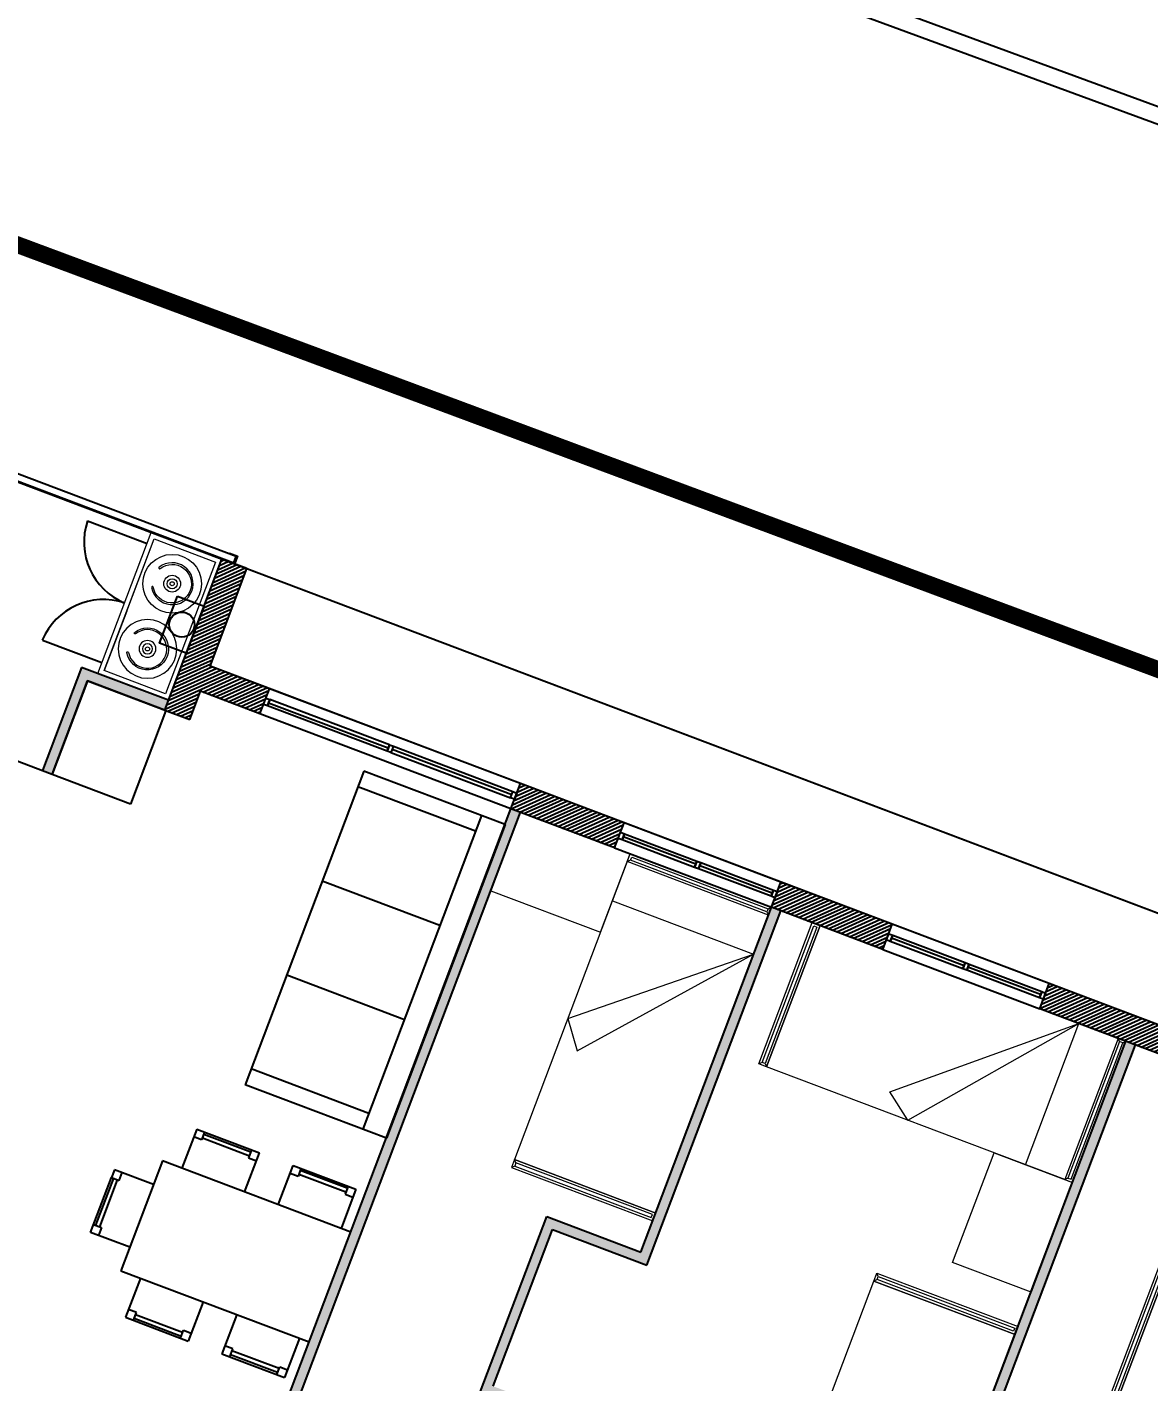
# Model space of a CAD drawing. Extents: x 0 to 346944, y 0 to 6285838.
# Drawn here: x 344167.82 to 344174.51, y 6284454 to 6284462.08 of the extents above; entities that cross this region are included whole.
import ezdxf

# ---------------------------------------------------------------- set-up
doc = ezdxf.new("R2010")
doc.units = 0
doc.header["$LTSCALE"] = 5
doc.linetypes.add('DASHDOT', pattern=[1, 0.5, -0.25, 0, -0.25])
doc.linetypes.add('DASHDOTX2', pattern=[2, 1, -0.5, 0, -0.5])
for name, color, linetype in [('CALLES-URBANAS', 6, 'Continuous'), ('GRILLA', 254, 'Continuous'), ('PLANTA', 6, 'Continuous'), ('Prosan General Linea Oficial', 6, 'DASHDOTX2'), ('PUNTO-DE-INTERES', 254, 'Continuous')]:
    doc.layers.add(name, color=color, linetype=linetype)
doc.layers.add('Muebles', color=8, linetype='Continuous', lineweight=15)
doc.styles.add('ROMANS', font='romans.shx', dxfattribs={"height": 1})
doc.dimstyles.new('GRILLA X 500', dxfattribs={"dimtxt": 0.5, "dimasz": 1.8, "dimexe": 1.25, "dimexo": 0.625, "dimtad": 0, "dimdec": 0, "dimtxsty": 'ROMANS', "dimblk": 'NONE', "dimcen": 2.5, "dimse1": 1, "dimse2": 1, "dimsd1": 1, "dimsd2": 1, "dimclrd": 256, "dimclrt": 256, "dimadec": 0, "dimazin": 0, "dimtfac": 1, "dimtdec": 0, "dimtmove": 0, "dimatfit": 3, "dimldrblk": 'NONE', "dimfxlon": 1, "dimtfill": 1, "dimlwd": -1, "dimarcsym": 2})

# ---------------------------------------------------------------- blocks, each defined once
blk = doc.blocks.new('cama')
at = {"layer": 'Muebles'}
for p, q in [((43.6696, 33.3867), (43.6846, 33.4017)), ((42.7996, 33.3667), (42.7846, 33.3517)), ((43.6696, 33.3667), (43.6846, 33.3517)), ((42.7846, 32.3517), (43.6846, 33.1017)), ((42.7846, 33.1017), (43.6846, 33.1017)), ((42.9046, 32.1917), (43.6846, 33.1017)), ((42.7846, 32.3517), (42.9046, 32.1917)), ((42.7996, 31.4367), (42.7846, 31.4517)), ((42.7996, 31.4167), (42.7846, 31.4017))]:
    blk.add_line(p, q, dxfattribs=at)
for points in [[(42.7846, 33.4017), (42.0846, 33.4017), (42.0846, 32.9017), (42.7846, 32.9017)], [(42.7846, 33.4017), (43.6846, 33.4017), (43.6846, 33.3517), (42.7846, 33.3517)], [(42.7996, 33.3867), (43.6696, 33.3867), (43.6696, 33.3667), (42.7996, 33.3667)], [(42.7846, 31.4517), (43.6846, 31.4517), (43.6846, 33.3517), (42.7846, 33.3517)], [(42.7846, 31.4017), (43.6846, 31.4017), (43.6846, 31.4517), (42.7846, 31.4517)], [(42.7996, 31.4167), (43.6696, 31.4167), (43.6696, 31.4367), (42.7996, 31.4367)]]:
    blk.add_lwpolyline(points, close=True, dxfattribs=at)
blk = doc.blocks.new('Cama 2 Plaza')
at = {"layer": 'Muebles'}
for p, q in [((171.3602, 136.6092, -1294.261), (171.3452, 136.6242, -1294.261)), ((171.3802, 136.6092, -1294.261), (171.3952, 136.6242, -1294.261)), ((172.5252, 136.6242, -1294.261), (172.3652, 136.5042, -1294.261)), ((173.0452, 135.8742, -1294.261), (172.5252, 136.6242, -1294.261)), ((173.0452, 135.1242, -1294.261), (173.0452, 136.6242, -1294.261)), ((173.3102, 136.6092, -1294.261), (173.2952, 136.6242, -1294.261)), ((173.3302, 136.6092, -1294.261), (173.3452, 136.6242, -1294.261)), ((172.3652, 136.5042, -1294.261), (173.0452, 135.8742, -1294.261)), ((173.0452, 135.8742, -1294.261), (172.3652, 135.2442, -1294.261)), ((172.5252, 135.1242, -1294.261), (173.0452, 135.8742, -1294.261)), ((172.5252, 135.1242, -1294.261), (172.3652, 135.2442, -1294.261)), ((171.3602, 135.1392, -1294.261), (171.3452, 135.1242, -1294.261)), ((171.3802, 135.1392, -1294.261), (171.3952, 135.1242, -1294.261)), ((173.3102, 135.1392, -1294.261), (173.2952, 135.1242, -1294.261)), ((173.3302, 135.1392, -1294.261), (173.3452, 135.1242, -1294.261))]:
    blk.add_line(p, q, dxfattribs=at)
at = {"layer": 'Muebles', "elevation": -1294.261}
for points in [[(172.8452, 137.2242), (172.8452, 136.6242), (173.3452, 136.6242), (173.3452, 137.2242)], [(171.3452, 135.1242), (171.3452, 136.6242), (171.3952, 136.6242), (171.3952, 135.1242)], [(171.3602, 135.1392), (171.3602, 136.6092), (171.3802, 136.6092), (171.3802, 135.1392)], [(171.3952, 135.1242), (171.3952, 136.6242), (173.2952, 136.6242), (173.2952, 135.1242)], [(173.2952, 135.1242), (173.2952, 136.6242), (173.3452, 136.6242), (173.3452, 135.1242)], [(173.3302, 135.1392), (173.3302, 136.6092), (173.3102, 136.6092), (173.3102, 135.1392)], [(172.8452, 134.5242), (172.8452, 135.1242), (173.3452, 135.1242), (173.3452, 134.5242)]]:
    blk.add_lwpolyline(points, close=True, dxfattribs=at)
blk = doc.blocks.new('GAS')
at = {"layer": 'Muebles', "elevation": -597.625}
blk.add_lwpolyline([(38.2517, 33.8996, 1), (38.2432, 33.9048, -3.596996), (38.2432, 34.0235, 1), (38.2517, 34.0287, 3.596996)], format="xyb", close=True, dxfattribs=at)
at = {"layer": 'Muebles'}
for radius in [0.175, 0.05, 0.03]:
    blk.add_circle((38.1447, 33.9642, -597.625), radius, dxfattribs=at)
blk = doc.blocks.new('nicho gas')
at = {"layer": 'Muebles'}
for q in [(38.3429, 34.1534), (38.3429, 33.3134)]:
    blk.add_line((38.3429, 33.7734), q, dxfattribs=at)
for points in [[(37.9229, 34.1834), (38.3729, 34.1834), (38.3729, 33.2834), (37.9229, 33.2834)], [(37.9529, 34.1534), (38.3429, 34.1534), (38.3429, 33.3134), (37.9529, 33.3134)]]:
    blk.add_lwpolyline(points, close=True, dxfattribs=at)
for centre in [(38.1479, 33.9414), (38.1479, 33.5254)]:
    blk.add_circle(centre, 0.012, dxfattribs=at)
at = {"layer": 'Muebles', "xscale": -1, "rotation": 180}
blk.add_blockref('GAS', (0.0032, 67.9055, 597.625), dxfattribs=at)
at = {"layer": 'Muebles'}
blk.add_blockref('GAS', (0.0032, -0.4387, 597.625), dxfattribs=at)
blk = doc.blocks.new('PLANTA 2')
at = {"layer": 'PUNTO-DE-INTERES'}
h = blk.add_hatch(dxfattribs=at)
h.set_pattern_fill('LINE', color=256, scale=0.003, angle=24.0586)
h.set_pattern_definition([(24.0585514, (-1782.393006, -163.945917), (-0.003883056714, 0.008697556873), [])])
h.paths.add_polyline_path([(-12.5333, 10.2517), (-13.3548, 8.1048), (-12.5536, 7.7982), (-12.5286, 7.8636), (-13.2644, 8.1452), (-12.4679, 10.2266)])
h.paths.add_polyline_path([(-11.4897, 9.8523), (-11.6009, 9.5616), (-11.424, 9.4939), (-11.4525, 9.4192), (-11.6295, 9.4869), (-11.6617, 9.4028), (-11.7364, 9.4314), (-11.5644, 9.8809)])
h.paths.add_polyline_path([(-10.6768, 9.208), (-10.3686, 9.09), (-10.3972, 9.0153), (-10.7054, 9.1333)])
h.paths.add_polyline_path([(-9.9016, 8.9113), (-9.5701, 8.7845), (-9.5987, 8.7097), (-9.9302, 8.8366)])
h.paths.add_polyline_path([(-7.5294, 8.0035), (-7.6327, 7.9573), (-8.1368, 6.6401), (-8.0621, 6.6115)])
h.paths.add_polyline_path([(-8.6134, 8.3327), (-8.5848, 8.4074), (-9.1031, 8.6058), (-9.1317, 8.531)])
h.paths.add_polyline_path([(-7.8376, 8.1215), (-7.8662, 8.0467), (-7.6327, 7.9574), (-7.5296, 8.0036)])
h.paths.add_polyline_path([(-12.7949, 7.3637), (-8.1308, 5.5788), (-7.7487, 6.5772), (-7.8234, 6.6058), (-8.193, 5.6401), (-12.717, 7.3714), (-12.7145, 7.3779), (-12.7799, 7.4029)])
h = blk.add_hatch(dxfattribs=at)
h.set_pattern_fill('JIS_STN_2.5', color=256, scale=0.0075, angle=-20.9414)
h.set_pattern_definition([(24.0585514, (-1782.393006, -163.945917), (-0.00764381243, 0.01712117495), []), (24.0585514, (-1782.380643, -163.950648), (-0.00764381243, 0.01712117495), [0.009, -0.00375])])
h.paths.add_polyline_path([(-12.6747, 9.6862), (-12.558, 9.6415), (-12.6294, 9.4547), (-12.7462, 9.4994), (-12.735, 9.5286), (-12.6475, 9.4951), (-12.5983, 9.6235), (-12.6859, 9.657)])
h.paths.add_polyline_path([(-12.0726, 9.2416), (-11.9663, 9.5194), (-11.7364, 9.4314), (-11.7252, 9.4606), (-11.9843, 9.5597), (-12.1018, 9.2528)])
h.paths.add_polyline_path([(-11.3743, 7.3014), (-11.4023, 7.3121), (-10.7054, 9.1333), (-10.6774, 9.1226)])
h.paths.add_polyline_path([(-11.0203, 7.1771), (-10.5954, 7.0145), (-10.4846, 7.304), (-10.7648, 7.4113), (-10.5861, 7.8782), (-10.3059, 7.771), (-9.9022, 8.8259), (-9.9302, 8.8366), (-10.3232, 7.8098), (-10.6034, 7.917), (-10.8035, 7.394), (-10.5233, 7.2867), (-10.6127, 7.0533), (-11.0096, 7.2052)])
h.paths.add_polyline_path([(-8.8468, 8.422), (-9.54, 6.6106), (-10.2218, 6.8716), (-10.2111, 6.8996), (-9.5573, 6.6494), (-8.8749, 8.4327)])
h.paths.add_polyline_path([(-8.1257, 6.6692), (-8.407, 6.7769), (-8.55, 6.4034), (-9.1045, 6.6156), (-8.9972, 6.8958), (-9.0253, 6.9065), (-9.1437, 6.5971), (-8.532, 6.363), (-8.389, 6.7366), (-8.1368, 6.6401)])
h.paths.add_polyline_path([(-8.444, 5.7361), (-8.4194, 5.8003), (-8.1684, 5.7043), (-8.1572, 5.7335), (-8.4374, 5.8407), (-8.4731, 5.7473)])
h.paths.add_polyline_path([(-9.2497, 6.2361), (-9.2777, 6.2469), (-9.3417, 6.0797), (-9.3137, 6.069)])
for p, q in [((-11.9645, 9.9965), (-11.7871, 9.9286)), ((-11.7364, 9.4314), (-11.5644, 9.8809)), ((-11.4897, 9.8523), (-11.5644, 9.8809)), ((-11.6009, 9.5616), (-11.4897, 9.8523)), ((-12.1003, 9.6416), (-11.9229, 9.5737)), ((-11.9843, 9.5597), (-12.1018, 9.2528)), ((-11.7252, 9.4606), (-11.9843, 9.5597)), ((-11.424, 9.4939), (-11.6009, 9.5616)), ((-11.9663, 9.5194), (-12.0726, 9.2416)), ((-11.7364, 9.4314), (-11.9663, 9.5194)), ((-11.4525, 9.4192), (-11.424, 9.4939)), ((-10.6768, 9.208), (-11.424, 9.4939)), ((-11.6617, 9.4028), (-11.6295, 9.4869)), ((-11.4525, 9.4192), (-11.6295, 9.4869)), ((-11.7364, 9.4314), (-11.6617, 9.4028)), ((-10.7054, 9.1333), (-11.4525, 9.4192)), ((-12.4987, 9.4047), (-12.1018, 9.2528)), ((-11.0669, 9.3252), (-11.0741, 9.3065)), ((-11.0553, 9.3207), (-11.0624, 9.302)), ((-12.1018, 9.2528), (-12.0726, 9.2416)), ((-11.1435, 9.2474), (-11.501, 8.3135)), ((-10.7233, 9.0866), (-11.1435, 9.2474)), ((-10.8112, 9.0667), (-11.1614, 9.2007)), ((-10.7054, 9.1333), (-10.6768, 9.208)), ((-10.3686, 9.09), (-10.6768, 9.208)), ((-11.4023, 7.3121), (-10.7054, 9.1333)), ((-10.3972, 9.0153), (-10.7054, 9.1333)), ((-11.3743, 7.3014), (-10.6774, 9.1226)), ((-10.7933, 9.1134), (-11.1507, 8.1794)), ((-10.3972, 9.0153), (-10.3686, 9.09)), ((-9.9016, 8.9113), (-10.3686, 9.09)), ((-10.7233, 9.0866), (-11.0807, 8.1526)), ((-10.3972, 9.0153), (-9.9302, 8.8366)), ((-11.2686, 8.9205), (-10.9184, 8.7865)), ((-9.9302, 8.8366), (-9.9016, 8.9113)), ((-9.5701, 8.7845), (-9.9016, 8.9113)), ((-10.3232, 7.8098), (-9.9302, 8.8366)), ((-10.3059, 7.771), (-9.9022, 8.8259)), ((-9.5987, 8.7097), (-9.9302, 8.8366)), ((-9.5987, 8.7097), (-9.5701, 8.7845)), ((-9.1031, 8.6058), (-9.5701, 8.7845)), ((-9.5987, 8.7097), (-9.1317, 8.531)), ((-11.3759, 8.6404), (-11.0256, 8.5063)), ((-9.1317, 8.531), (-9.1031, 8.6058)), ((-8.5848, 8.4074), (-9.1031, 8.6058)), ((-8.6134, 8.3327), (-9.1317, 8.531)), ((-9.5573, 6.6494), (-8.8749, 8.4327)), ((-9.54, 6.6106), (-8.8468, 8.422)), ((-11.1329, 8.2261), (-11.4831, 8.3602)), ((-11.0807, 8.1526), (-11.501, 8.3135)), ((-11.6458, 8.1815), (-11.6905, 8.0648)), ((-11.6458, 8.1815), (-11.459, 8.11)), ((-11.6224, 8.1726), (-11.6314, 8.1492)), ((-11.6247, 8.1667), (-11.4846, 8.1131)), ((-11.6314, 8.1492), (-11.6547, 8.1582)), ((-11.6291, 8.1551), (-11.489, 8.1015)), ((-11.7483, 8.0869), (-11.8734, 7.76)), ((-11.1879, 7.8725), (-11.7483, 8.0869)), ((-11.5037, 7.9933), (-11.459, 8.11)), ((-11.4823, 8.119), (-11.4913, 8.0956)), ((-11.4913, 8.0956), (-11.4679, 8.0867)), ((-11.8918, 8.0615), (-11.9008, 8.0382)), ((-11.7751, 8.0169), (-11.8918, 8.0615)), ((-11.8774, 8.0292), (-11.8685, 8.0526)), ((-11.4035, 7.955), (-11.3589, 8.0717)), ((-11.3444, 8.0394), (-11.3678, 8.0484)), ((-11.3589, 8.0717), (-11.1721, 8.0002)), ((-11.3355, 8.0628), (-11.3444, 8.0394)), ((-11.2021, 7.9917), (-11.3422, 8.0453)), ((-11.1976, 8.0033), (-11.3377, 8.0569)), ((-11.9633, 7.8747), (-11.9008, 8.0382)), ((-11.8949, 8.0359), (-11.9485, 7.8959)), ((-11.8832, 8.0315), (-11.9369, 7.8914)), ((-11.9008, 8.0382), (-11.8774, 8.0292)), ((-11.1721, 8.0002), (-11.2167, 7.8835)), ((-11.1954, 8.0092), (-11.2043, 7.9858)), ((-11.2043, 7.9858), (-11.181, 7.9769)), ((-11.9544, 7.8981), (-11.931, 7.8892)), ((-11.931, 7.8892), (-11.94, 7.8658)), ((-10.8035, 7.394), (-10.6034, 7.917)), ((-10.7648, 7.4113), (-10.5861, 7.8782)), ((-10.6034, 7.917), (-10.3232, 7.8098)), ((-10.5861, 7.8782), (-10.3059, 7.771)), ((-11.8466, 7.8301), (-11.9633, 7.8747)), ((-11.8734, 7.76), (-11.313, 7.5456)), ((-11.8155, 7.7379), (-11.8602, 7.6212)), ((-11.8279, 7.6356), (-11.8513, 7.6445)), ((-11.8369, 7.6122), (-11.8279, 7.6356)), ((-11.6288, 7.6664), (-11.6734, 7.5497)), ((-11.8602, 7.6212), (-11.6734, 7.5497)), ((-11.8346, 7.6181), (-11.6945, 7.5644)), ((-11.8302, 7.6297), (-11.6901, 7.5761)), ((-11.5286, 7.6281), (-11.5733, 7.5113)), ((-11.6968, 7.5586), (-11.6878, 7.582)), ((-11.6878, 7.582), (-11.6645, 7.573)), ((-11.3418, 7.5566), (-11.3865, 7.4399)), ((-11.541, 7.5258), (-11.5644, 7.5347)), ((-11.55, 7.5024), (-11.541, 7.5258)), ((-11.4032, 7.4663), (-11.5433, 7.5199)), ((-11.5733, 7.5113), (-11.3865, 7.4399)), ((-11.4076, 7.4546), (-11.5477, 7.5082)), ((-11.4099, 7.4488), (-11.4009, 7.4721)), ((-11.4009, 7.4721), (-11.3776, 7.4632))]:
    blk.add_line(p, q, dxfattribs=at)
for points in [[(7.8267, -18.3012), (14.4541, 1.3625), (-4.3226, 7.8454), (-5.0396, 8.1333), (-16.9441, 12.6198), (-20.0017, 13.7768), (-24.3413, 2.4823), (-27.138, -4.7827), (-22.6962, -6.5135), (-9.5725, -11.5935), (-0.4639, -15.1037), (2.1908, -16.1232), (6.5102, -17.7921), (7.8267, -18.3012)], [(-5.0396, 8.1333), (-16.9441, 12.6198), (-19.4703, 13.5757), (-21.6885, 7.7792), (-21.1048, 7.5558), (-19.11, 12.7685), (-14.7162, 11.0871), (-14.7073, 11.1104), (-14.6839, 11.1015), (-14.6848, 11.0991), (-13.758, 10.7445), (-13.7571, 10.7468), (-13.7338, 10.7379), (-13.7427, 10.7145), (-2.7162, 6.4948)], [(-11.5415, 9.8989), (-11.5181, 9.8899), (-11.5271, 9.8666), (-11.5504, 9.8755), (-11.5495, 9.8779), (-11.5285, 9.8698), (-11.5213, 9.8885), (-11.5424, 9.8965), (-11.5415, 9.8989)], [(-11.0741, 9.3065), (-11.4302, 9.4428), (-11.423, 9.4614)], [(-11.0669, 9.3252), (-11.423, 9.4614)], [(-11.4266, 9.4521), (-11.0705, 9.3158)], [(-11.0624, 9.302), (-10.7063, 9.1658), (-10.6992, 9.1844)], [(-10.7028, 9.1751), (-11.0588, 9.3114)], [(-11.0553, 9.3207), (-10.6992, 9.1844)], [(-10.1517, 8.9749), (-10.1588, 8.9562), (-10.3748, 9.0389), (-10.3676, 9.0576)], [(-10.3676, 9.0576), (-10.1517, 8.9749)], [(-10.1552, 8.9656), (-10.3712, 9.0482)], [(-9.924, 8.8878), (-9.9312, 8.8691), (-10.1471, 8.9518), (-10.14, 8.9704)], [(-10.14, 8.9704), (-9.924, 8.8878)], [(-9.9276, 8.8785), (-10.1436, 8.9611)], [(-9.3531, 8.6693), (-9.3603, 8.6506), (-9.5763, 8.7333), (-9.5691, 8.752)], [(-9.3567, 8.66), (-9.5727, 8.7426)], [(-9.5691, 8.752), (-9.3531, 8.6693)], [(-9.1255, 8.5822), (-9.1326, 8.5635), (-9.3486, 8.6462), (-9.3415, 8.6649)], [(-9.1291, 8.5729), (-9.345, 8.6555)], [(-9.3415, 8.6649), (-9.1255, 8.5822)]]:
    blk.add_lwpolyline(points, dxfattribs=at)
for points in [[(-12.4973, 10.2406), (-11.5285, 9.8698), (-11.5213, 9.8885), (-12.4902, 10.2593)], [(-11.4897, 9.8523), (-2.7536, 6.5091), (-2.8648, 6.2184), (-6.9363, 7.7766), (-7.4405, 6.4592), (-8.0335, 6.6862), (-7.5294, 8.0035), (-11.6009, 9.5616)], [(-11.6974, 9.7712), (-11.618, 9.7408), (-11.6717, 9.6007), (-11.751, 9.6311)], [(-11.4347, 9.4659), (-11.423, 9.4614), (-11.4302, 9.4428), (-11.4418, 9.4472)], [(-11.0669, 9.3252), (-11.0553, 9.3207), (-11.0624, 9.302), (-11.0741, 9.3065)], [(-10.6992, 9.1844), (-10.6875, 9.18), (-10.6947, 9.1613), (-10.7063, 9.1658)], [(-10.3793, 9.062), (-10.3676, 9.0576), (-10.3748, 9.0389), (-10.3865, 9.0434)], [(-10.1517, 8.9749), (-10.14, 8.9704), (-10.1471, 8.9518), (-10.1588, 8.9562)], [(-9.924, 8.8878), (-9.9123, 8.8833), (-9.9195, 8.8646), (-9.9312, 8.8691)], [(-9.5808, 8.7564), (-9.5691, 8.752), (-9.5763, 8.7333), (-9.5879, 8.7378)], [(-9.3531, 8.6693), (-9.3415, 8.6649), (-9.3486, 8.6462), (-9.3603, 8.6506)], [(-9.1255, 8.5822), (-9.1138, 8.5777), (-9.121, 8.5591), (-9.1326, 8.5635)]]:
    blk.add_lwpolyline(points, close=True, dxfattribs=at)
at = {"layer": 'PUNTO-DE-INTERES', "ltscale": 30}
blk.add_lwpolyline([(-11.8395, 9.1513), (-12.073, 9.2406), (-11.9663, 9.5194), (-11.7328, 9.43)], close=True, dxfattribs=at)
at = {"layer": 'PUNTO-DE-INTERES'}
blk.add_circle((-11.6845, 9.6859), 0.0375, dxfattribs=at)
for centre, start, end in [((-11.7774, 9.9329), 161.2332, 246.8839), ((-11.9186, 9.564), 71.2332, 156.8839)]:
    blk.add_arc(centre, 0.1977, start, end, dxfattribs=at)
at = {"layer": 'PUNTO-DE-INTERES', "yscale": 0.5, "zscale": 0.5}
for name, p, xscale, rotation in [('nicho gas', (12.0925, 18.6463), 0.5, 159.058551410992), ('cama', (-36.2989, 1.0457), 0.5, 339.058551410992), ('cama', (-32.2793, -5.9977), -0.4999999999999999, 249.0585514109921), ('Cama 2 Plaza', (-113.1084, -25.1583, 647.1305), 0.5, 339.058551410992), ('cama', (-23.9878, 30.0538), -0.5, 159.058551410992)]:
    blk.add_blockref(name, p, dxfattribs=dict(at, xscale=xscale, rotation=rotation))
blk = doc.blocks.new('PLANTA')
at = {"layer": 'CALLES-URBANAS', "elevation": -0.51}
for points in [[(64.1421, -26.7621), (61.5644, -25.8693), (43.7867, -19.7457), (40.8611, -18.7243), (23.1121, -12.5361), (19.4714, -11.2389), (-1.1109, -3.6692), (-5.9706, -1.8732, 0.206793), (-10.3509, -2.1268, 0.206793)], [(64.1094, -26.8566), (61.5317, -25.9638), (43.754, -19.8402), (40.8282, -18.8187), (23.0789, -12.6304), (19.4374, -11.333), (-1.1455, -3.7631), (-6.0051, -1.9671, 0.206784), (-10.306, -2.2161, 0.232766)]]:
    blk.add_lwpolyline(points, format="xyb", dxfattribs=at)
at = {"layer": 'Prosan General Linea Oficial', "linetype": 'DASHDOT', "const_width": 0.1, "flags": 128}
blk.add_lwpolyline([(12.4071, -54.7975), (-0.5928, -49.8225), (-5.0652, -48.111), (-11.5931, -45.6128), (-13.7359, -44.7928), (-21.4668, -41.8144), (-22.6327, -41.3653), (-19.8639, -34.0897), (-18.2367, -29.8138), (-17.0951, -26.8141), (-8.5025, -4.1918), (-7.3911, -4.6075), (-2.3785, -6.4825), (21.4647, -15.3641), (22.901, -15.9345), (60.5039, -28.7564), (47.3998, -68.1343), (44.7627, -67.1262), (36.1114, -63.8215), (30.7941, -61.8028), (12.5502, -54.8522)], dxfattribs=at)
at = {"layer": 'PLANTA', "xscale": 2, "yscale": 2, "zscale": 2, "rotation": 0.2194448801566033}
blk.add_blockref('PLANTA 2', (31.6062, -31.5921), dxfattribs=at)
blk = doc.blocks.new('*D119')
at = {"layer": 'Defpoints', "color": 0, "ltscale": 0.5, "transparency": 16777216}
for p in [(344297.865, 6284457.2934), (344300, 6284395.5004), (0, 0)]:
    blk.add_point(p, dxfattribs=at)
at = {"layer": 'GRILLA', "ltscale": 0.5, "transparency": 16777216, "insert": (344297.865, 6284461.7279), "char_height": 1, "attachment_point": 5, "rotation": 90, "style": 'ROMANS', "bg_fill": 3, "box_fill_scale": 1.1, "bg_fill_color": 256, "bg_fill_true_color": 13158600, "bg_fill_transparency": 0}
blk.add_mtext('X-344300', dxfattribs=at)
blk = doc.blocks.new('_None')

msp = doc.modelspace()

# ---------------------------------------------------------------- block references
at = {"layer": 'PLANTA'}
msp.add_blockref('PLANTA', (344160.5769, 6284470.8255), dxfattribs=at)

# ---------------------------------------------------------------- next in the draw order: dimensions: what is measured, and where the dimension line sits
at = {"layer": 'GRILLA', "ltscale": 0.5}
dim = msp.add_ordinate_dim(feature_location=(344300, 6284395.5004), offset=(-2.135, 61.793), dtype=1, origin=(0, 0), dimstyle='GRILLA X 500', override={"dimpost": 'X-<>', "dimsah": 1}, dxfattribs=at)
dim.commit()
dim.dimension.update_dxf_attribs({"geometry": '*D119', "text_midpoint": (344297.865, 6284461.7279)})

doc.saveas('drawing.dxf')
